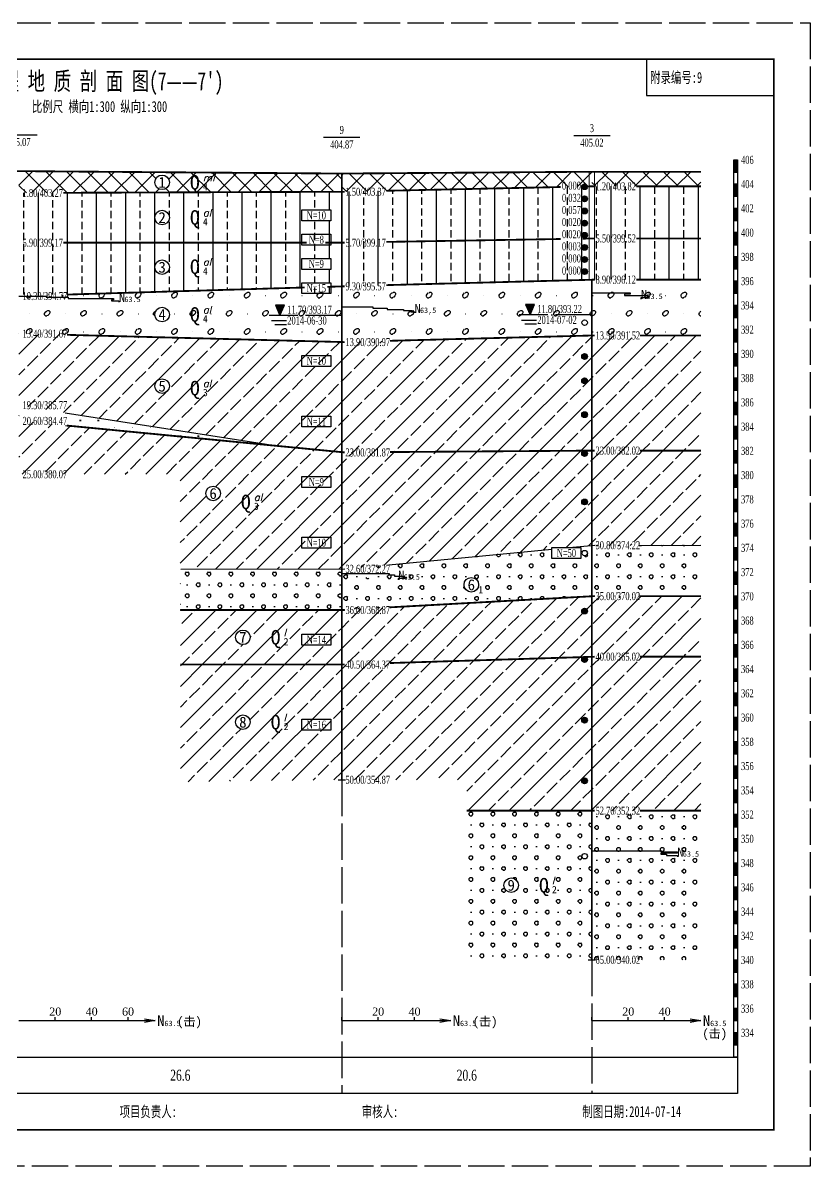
# Model space of a CAD drawing. Header units: millimetres. Extents: x -30 to 2967, y -786 to 1322.
# Drawn here: x 1927.7 to 2144.2, y -785.6 to -471.3 of the extents above; entities that cross this region are included whole.
import ezdxf
from ezdxf.enums import TextEntityAlignment as Align

# ---------------------------------------------------------------- set-up
doc = ezdxf.new("R2010")
doc.units = ezdxf.units.MM
doc.linetypes.add('SWX', pattern=[12, 10, -1, 0, -1])
doc.linetypes.add('XX', pattern=[12, 10, -2])
doc.layers.add('DXSW', color=7, linetype='Continuous')
doc.layers.add('MASKTEXT', color=7, linetype='Continuous')
doc.styles.add('Dzcd', font='TIMES.TTF')
doc.styles.add('DzSl', font='italic__.ttf')
doc.styles.get("Standard").update_dxf_attribs({"font": 'SimSun.ttf'})
pattern_1 = [(0, (1813.7345, -1862.2752), (3, 3), [0.4142, -5.5858]), (0, (1813.7345, -1861.2752), (3, 3), [0.4142, -5.5858]), (90, (1813.4416, -1861.9823), (-3, 3), [0.4142, -5.5858]), (90, (1814.4416, -1861.9823), (-3, 3), [0.4142, -5.5858]), (45, (1814.1487, -1862.275), (-3.000042, 3.000042), [0.4142, -3.8285]), (45, (1813.4416, -1861.568), (-3.000042, 3.000042), [0.4142, -3.8285]), (135, (1813.7345, -1862.275), (-3.000042, -3.000042), [0.4142, -3.8285]), (135, (1814.4416, -1861.568), (-3.000042, -3.000042), [0.4142, -3.8285]), (0, (1816.9416, -1861.775), (0, 6), [0, -6])]
pattern_2 = [(0, (0.293, 0), (3, 3), [0.4142, -5.5858]), (0, (0.293, 1), (3, 3), [0.4142, -5.5858]), (90, (0, 0.293), (-3, 3), [0.4142, -5.5858]), (90, (1, 0.293), (-3, 3), [0.4142, -5.5858]), (45, (0.707, 0), (-3.000042, 3.000042), [0.4142, -3.8285]), (45, (0, 0.707), (-3.000042, 3.000042), [0.4142, -3.8285]), (135, (0.293, 0), (-3.000042, -3.000042), [0.4142, -3.8285]), (135, (1, 0.707), (-3.000042, -3.000042), [0.4142, -3.8285]), (0, (3.5, 0.5), (0, 6), [0, -6])]
pattern_3 = [(45, (1813.4416, -1862.275), (-2.828427, 2.828427), []), (315, (1813.4416, -1862.275), (2.828427, 2.828427), [])]
pattern_4 = [(90, (0, 0), (-8, 5e-16), [2, -1]), (90, (4, 0), (-8, 5e-16), [])]
pattern_5 = [(0, (1813.9553, -1861.8363), (5, 5), [0.3756, -9.6244]), (0, (1814.512, -1860.3574), (5, 5), [0.3798, -9.6202]), (135, (1813.955, -1861.836), (-5.000023, -5.000023), [0.3906, -6.6804]), (315, (1814.892, -1860.3574), (5.000023, 5.000023), [0.3828, -6.6883]), (90, (1813.679, -1861.56), (-5, 5), [0.377, -9.623]), (270, (1815.1626, -1860.628), (5, -5), [0.3751, -9.6249]), (45, (1813.836, -1860.869), (-5.000023, 5.000023), [0.492, -6.5791]), (225, (1814.989, -1861.35), (5.000023, -5.000023), [0.4449, -6.6262]), (63.4348, (1813.679, -1861.183), (-10.000075, -6e-05), [0.3513, -22.0094]), (243.4348, (1815.163, -1861.002), (10.000075, 6e-05), [0.3886, -21.9721]), (63.4348, (1818.679, -1856.183), (-10.000075, -6e-05), [0.3513, -22.0094]), (243.4348, (1820.163, -1856.002), (10.000075, 6e-05), [0.3886, -21.9721]), (63.4348, (1823.679, -1851.183), (-10.000075, -6e-05), [0.3513, -22.0094]), (243.4348, (1825.163, -1851.002), (10.000075, 6e-05), [0.3886, -21.9721]), (63.4348, (1828.679, -1846.183), (-10.000075, -6e-05), [0.3513, -22.0094]), (243.4348, (1830.163, -1846.002), (10.000075, 6e-05), [0.3886, -21.9721]), (26.5659, (1814.184, -1860.521), (-9.998806, 0.000297), [0.3657, -21.9937]), (206.5659, (1814.6742, -1861.6646), (9.999964, 0.000282), [0.3838, -21.9769]), (26.5659, (1819.184, -1855.521), (-9.998806, 0.000297), [0.3657, -21.9937]), (206.5659, (1819.6742, -1856.6646), (9.999964, 0.000282), [0.3838, -21.9769]), (0, (1819.436, -1861.262), (0, 10), [0.05, -9.95]), (0, (1824.436, -1856.262), (0, 10), [0.05, -9.95])]
pattern_6 = [(45, (0, 0), (-5.656854, 5.656854), []), (45, (5.657, 0), (-2.828427, 8.48528), [4, -1])]
pattern_7 = [(90, (1813.442, -1862.275), (-8, 5e-16), [2, -1]), (90, (1817.442, -1862.275), (-8, 5e-16), [])]

# ---------------------------------------------------------------- blocks, each defined once
blk = doc.blocks.new('TL_YZY')
h = blk.add_hatch(color=256)
edge = h.paths.add_edge_path()
edge.add_arc((0, -0.79), 0.8, 0, 360)
blk.add_circle((0, -0.79), 0.8)
blk = doc.blocks.new('TL_BGN')
blk.add_lwpolyline([(-8, 0), (0, 0), (0, -3), (-8, -3)], close=True)
blk = doc.blocks.new('TL_RDY')
blk.add_circle((0, -1.51), 0.75)
blk = doc.blocks.new('tl_shw')
blk.add_hatch(color=256).paths.add_polyline_path([(1.21, 2.81), (-1.21, 2.81), (0, -0.04)])
for p, q in [((-2.35, -1.44), (1.77, -1.44)), ((1.77, -2.55), (-1.39, -2.55))]:
    blk.add_line(p, q)
at = {"flags": 128}
blk.add_lwpolyline([(1.21, 2.81), (-1.21, 2.81), (0, -0.04)], close=True, dxfattribs=at)

msp = doc.modelspace()

# ---------------------------------------------------------------- hatches: boundary and pattern name
for points in [[(2123.17, -512.28), (2123.17, -508.94), (2124.17, -508.94), (2124.17, -512.28)], [(2123.17, -518.94), (2123.17, -515.61), (2124.17, -515.61), (2124.17, -518.94)], [(2123.17, -525.61), (2123.17, -522.28), (2124.17, -522.28), (2124.17, -525.61)], [(2123.17, -532.28), (2123.17, -528.94), (2124.17, -528.94), (2124.17, -532.28)], [(2123.17, -538.94), (2123.17, -535.61), (2124.17, -535.61), (2124.17, -538.94)], [(2123.17, -545.61), (2123.17, -542.28), (2124.17, -542.28), (2124.17, -545.61)], [(2123.17, -552.28), (2123.17, -548.94), (2124.17, -548.94), (2124.17, -552.28)], [(2123.17, -558.94), (2123.17, -555.61), (2124.17, -555.61), (2124.17, -558.94)], [(2123.17, -565.61), (2123.17, -562.28), (2124.17, -562.28), (2124.17, -565.61)], [(2123.17, -572.28), (2123.17, -568.94), (2124.17, -568.94), (2124.17, -572.28)], [(2123.17, -578.94), (2123.17, -575.61), (2124.17, -575.61), (2124.17, -578.94)], [(2123.17, -585.61), (2123.17, -582.28), (2124.17, -582.28), (2124.17, -585.61)], [(2123.17, -592.28), (2123.17, -588.94), (2124.17, -588.94), (2124.17, -592.28)], [(2123.17, -598.94), (2123.17, -595.61), (2124.17, -595.61), (2124.17, -598.94)], [(2123.17, -605.61), (2123.17, -602.28), (2124.17, -602.28), (2124.17, -605.61)], [(2123.17, -612.28), (2123.17, -608.94), (2124.17, -608.94), (2124.17, -612.28)], [(2123.17, -618.94), (2123.17, -615.61), (2124.17, -615.61), (2124.17, -618.94)], [(2123.17, -625.61), (2123.17, -622.28), (2124.17, -622.28), (2124.17, -625.61)], [(2123.17, -632.28), (2123.17, -628.94), (2124.17, -628.94), (2124.17, -632.28)], [(2123.17, -638.94), (2123.17, -635.61), (2124.17, -635.61), (2124.17, -638.94)], [(2123.17, -645.61), (2123.17, -642.28), (2124.17, -642.28), (2124.17, -645.61)], [(2123.17, -652.28), (2123.17, -648.94), (2124.17, -648.94), (2124.17, -652.28)], [(2123.17, -658.94), (2123.17, -655.61), (2124.17, -655.61), (2124.17, -658.94)], [(2123.17, -665.61), (2123.17, -662.28), (2124.17, -662.28), (2124.17, -665.61)], [(2123.17, -672.28), (2123.17, -668.94), (2124.17, -668.94), (2124.17, -672.28)], [(2123.17, -678.94), (2123.17, -675.61), (2124.17, -675.61), (2124.17, -678.94)], [(2123.17, -685.61), (2123.17, -682.28), (2124.17, -682.28), (2124.17, -685.61)], [(2123.17, -692.28), (2123.17, -688.94), (2124.17, -688.94), (2124.17, -692.28)], [(2123.17, -698.94), (2123.17, -695.61), (2124.17, -695.61), (2124.17, -698.94)], [(2123.17, -705.61), (2123.17, -702.28), (2124.17, -702.28), (2124.17, -705.61)], [(2123.17, -712.28), (2123.17, -708.94), (2124.17, -708.94), (2124.17, -712.28)], [(2123.17, -718.94), (2123.17, -715.61), (2124.17, -715.61), (2124.17, -718.94)], [(2123.17, -725.61), (2123.17, -722.28), (2124.17, -722.28), (2124.17, -725.61)], [(2123.17, -732.28), (2123.17, -728.94), (2124.17, -728.94), (2124.17, -732.28)], [(2123.17, -738.94), (2123.17, -735.61), (2124.17, -735.61), (2124.17, -738.94)], [(2123.17, -745.61), (2123.17, -742.28), (2124.17, -742.28), (2124.17, -745.61)], [(2123.17, -752.28), (2123.17, -748.94), (2124.17, -748.94), (2124.17, -752.28)]]:
    msp.add_hatch(color=256).paths.add_polyline_path(points)
h = msp.add_hatch()
h.set_pattern_fill('素填土', color=256, style=0)
h.set_pattern_definition(pattern_3)
h.paths.add_polyline_path([(1926.64, -512.04), (2015.41, -512.71), (2015.41, -517.71), (1926.64, -518.05)])
edge = h.paths.add_edge_path(flags=16)
edge.add_arc((1966.02, -515.12), 2, 0, 360)
h.paths.add_polyline_path([(1972.51, -518.67), (1977.54, -518.67), (1977.54, -512.1), (1972.51, -512.1)], flags=9)
h.paths.add_polyline_path([(1976.74, -517.81), (1979.13, -517.81), (1979.13, -514.93), (1976.74, -514.93)], flags=24)
h.paths.add_polyline_path([(1976.72, -515.33), (1982.05, -515.33), (1982.05, -512.33), (1976.72, -512.33)], flags=24)
h.paths.add_polyline_path([(1927.07, -519.76), (1939.08, -519.76), (1939.08, -516.31), (1927.07, -516.31)], flags=9)
h = msp.add_hatch()
h.set_pattern_fill('素填土', color=256, style=0)
h.set_pattern_definition([(45, (0, 0), (-2.828427, 2.828427), []), (315, (0, 0), (2.828427, 2.828427), [])])
h.paths.add_polyline_path([(2015.41, -512.71), (2084.17, -512.21), (2084.17, -516.21), (2015.41, -517.71)])
h.paths.add_polyline_path([(2015.83, -519.43), (2027.85, -519.43), (2027.85, -515.98), (2015.83, -515.98)], flags=9)
h.paths.add_polyline_path([(2075.5, -517.75), (2081.73, -517.75), (2081.73, -514.39), (2075.5, -514.39)], flags=9)
h = msp.add_hatch()
h.set_pattern_fill('素填土', color=256, style=0)
h.set_pattern_definition(pattern_3)
h.paths.add_polyline_path([(2084.17, -512.21), (2114.17, -512.21), (2114.17, -516.21), (2084.17, -516.21)])
h.paths.add_polyline_path([(2084.6, -517.93), (2096.61, -517.93), (2096.61, -514.48), (2084.6, -514.48)], flags=8)
h = msp.add_hatch()
h.set_pattern_fill('黄土状粉质粘土', color=256, style=0)
h.set_pattern_definition(pattern_7)
h.paths.add_polyline_path([(2015.41, -517.71), (2084.17, -516.21), (2084.17, -530.55), (2015.41, -531.71)])
h.paths.add_polyline_path([(2075.5, -517.75), (2081.73, -517.75), (2081.73, -514.39), (2075.5, -514.39)], flags=8)
h.paths.add_polyline_path([(2075.5, -521.08), (2081.73, -521.08), (2081.73, -517.72), (2075.5, -517.72)], flags=8)
h.paths.add_polyline_path([(2075.5, -524.41), (2081.73, -524.41), (2081.73, -521.05), (2075.5, -521.05)], flags=8)
h.paths.add_polyline_path([(2075.5, -527.75), (2081.73, -527.75), (2081.73, -524.39), (2075.5, -524.39)], flags=8)
h.paths.add_polyline_path([(2075.5, -531.08), (2081.73, -531.08), (2081.73, -527.72), (2075.5, -527.72)], flags=8)
h.paths.add_polyline_path([(2015.83, -519.43), (2027.85, -519.43), (2027.85, -515.98), (2015.83, -515.98)], flags=8)
h.paths.add_polyline_path([(2015.83, -533.43), (2027.85, -533.43), (2027.85, -529.98), (2015.83, -529.98)], flags=8)
h = msp.add_hatch()
h.set_pattern_fill('黄土状粉质粘土', color=256, style=0)
h.set_pattern_definition(pattern_7)
h.paths.add_polyline_path([(2084.17, -516.21), (2114.17, -516.21), (2114.17, -530.55), (2084.17, -530.55)])
h.paths.add_polyline_path([(2084.6, -517.93), (2096.61, -517.93), (2096.61, -514.48), (2084.6, -514.48)], flags=8)
h.paths.add_polyline_path([(2084.6, -532.26), (2096.61, -532.26), (2096.61, -528.81), (2084.6, -528.81)], flags=8)
h = msp.add_hatch()
h.set_pattern_fill('黄土状粉质粘土', color=256, style=0)
h.set_pattern_definition(pattern_4)
h.paths.add_polyline_path([(1926.64, -518.05), (2015.41, -517.71), (2015.41, -531.71), (1926.64, -531.71)])
edge = h.paths.add_edge_path(flags=16)
edge.add_arc((1966.02, -524.8), 2, 0, 360)
h.paths.add_polyline_path([(2005.8, -532.57), (2011.01, -532.57), (2011.01, -529.22), (2005.8, -529.22)], flags=25)
h.paths.add_polyline_path([(2005.24, -525.9), (2011.58, -525.9), (2011.58, -522.55), (2005.24, -522.55)], flags=8)
h.paths.add_polyline_path([(1972.51, -528.32), (1977.54, -528.32), (1977.54, -521.75), (1972.51, -521.75)], flags=24)
h.paths.add_polyline_path([(1976.74, -527.46), (1979.13, -527.46), (1979.13, -524.58), (1976.74, -524.58)], flags=24)
h.paths.add_polyline_path([(1976.72, -524.98), (1980.84, -524.98), (1980.84, -521.98), (1976.72, -521.98)], flags=24)
h.paths.add_polyline_path([(1927.07, -519.76), (1939.08, -519.76), (1939.08, -516.31), (1927.07, -516.31)], flags=9)
h.paths.add_polyline_path([(1927.07, -533.43), (1939.08, -533.43), (1939.08, -529.98), (1927.07, -529.98)], flags=9)
h.paths.add_polyline_path([(2004.41, -522.71), (2012.41, -522.71), (2012.41, -525.71), (2004.41, -525.71)], flags=16)
h.paths.add_polyline_path([(2004.41, -529.38), (2012.41, -529.38), (2012.41, -532.38), (2004.41, -532.38)])
h.paths.add_polyline_path([(2005.24, -525.9), (2011.58, -525.9), (2011.58, -522.55), (2005.24, -522.55)], flags=24)
h.paths.add_polyline_path([(2005.8, -532.57), (2011.01, -532.57), (2011.01, -529.22), (2005.8, -529.22)], flags=25)
h = msp.add_hatch()
h.set_pattern_fill('黄土状粉质粘土', color=256, style=0)
h.set_pattern_definition(pattern_4)
h.paths.add_polyline_path([(1926.64, -531.71), (2015.41, -531.71), (2015.41, -543.71), (1926.64, -546.38)])
edge = h.paths.add_edge_path(flags=16)
edge.add_arc((1966.02, -538.45), 2, 0, 360)
h.paths.add_polyline_path([(2005.8, -539.25), (2011.01, -539.25), (2011.01, -535.89), (2005.8, -535.89)], flags=24)
h.paths.add_polyline_path([(1972.51, -541.85), (1977.54, -541.85), (1977.54, -535.28), (1972.51, -535.28)], flags=24)
h.paths.add_polyline_path([(1976.74, -540.99), (1979.13, -540.99), (1979.13, -538.11), (1976.74, -538.11)], flags=24)
h.paths.add_polyline_path([(1976.72, -538.51), (1980.84, -538.51), (1980.84, -535.51), (1976.72, -535.51)], flags=24)
h.paths.add_polyline_path([(1927.07, -533.43), (1939.08, -533.43), (1939.08, -529.98), (1927.07, -529.98)], flags=9)
h.paths.add_polyline_path([(1927.07, -548.09), (1940.22, -548.09), (1940.22, -544.64), (1927.07, -544.64)], flags=9)
h.paths.add_polyline_path([(2004.41, -542.71), (2012.41, -542.71), (2012.41, -545.71), (2004.41, -545.71)], flags=16)
h.paths.add_polyline_path([(2005.24, -545.9), (2011.58, -545.9), (2011.58, -542.55), (2005.24, -542.55)], flags=25)
h.paths.add_polyline_path([(2004.41, -536.04), (2012.41, -536.04), (2012.41, -539.04), (2004.41, -539.04)], flags=16)
h.paths.add_polyline_path([(2004.41, -529.38), (2012.41, -529.38), (2012.41, -532.38), (2004.41, -532.38)])
h.paths.add_polyline_path([(2005.8, -539.25), (2011.01, -539.25), (2011.01, -535.89), (2005.8, -535.89)], flags=8)
h.paths.add_polyline_path([(2005.8, -532.57), (2011.01, -532.57), (2011.01, -529.22), (2005.8, -529.22)], flags=9)
h = msp.add_hatch()
h.set_pattern_fill('黄土状粉质粘土', color=256, style=0)
h.set_pattern_definition(pattern_7)
h.paths.add_polyline_path([(2015.41, -531.71), (2084.17, -530.55), (2084.17, -541.88), (2015.41, -543.71)])
h.paths.add_polyline_path([(2075.5, -534.41), (2081.73, -534.41), (2081.73, -531.05), (2075.5, -531.05)], flags=8)
h.paths.add_polyline_path([(2075.5, -537.75), (2081.73, -537.75), (2081.73, -534.39), (2075.5, -534.39)], flags=8)
h.paths.add_polyline_path([(2075.5, -541.08), (2081.73, -541.08), (2081.73, -537.72), (2075.5, -537.72)], flags=8)
h.paths.add_polyline_path([(2015.83, -533.43), (2027.85, -533.43), (2027.85, -529.98), (2015.83, -529.98)], flags=8)
h.paths.add_polyline_path([(2015.83, -545.43), (2027.85, -545.43), (2027.85, -541.98), (2015.83, -541.98)], flags=8)
h = msp.add_hatch()
h.set_pattern_fill('黄土状粉质粘土', color=256, style=0)
h.set_pattern_definition(pattern_7)
h.paths.add_polyline_path([(2084.17, -530.55), (2114.17, -530.55), (2114.17, -541.88), (2084.17, -541.88)])
h.paths.add_polyline_path([(2084.6, -532.26), (2096.61, -532.26), (2096.61, -528.81), (2084.6, -528.81)], flags=8)
h.paths.add_polyline_path([(2084.6, -543.59), (2096.61, -543.59), (2096.61, -540.14), (2084.6, -540.14)], flags=8)
h = msp.add_hatch()
h.set_pattern_fill('卵石', color=256, style=0)
h.set_pattern_definition(pattern_5)
h.paths.add_polyline_path([(2084.17, -541.88), (2114.17, -541.88), (2114.17, -557.21), (2084.17, -557.21)])
h.paths.add_polyline_path([(2084.6, -543.59), (2096.61, -543.59), (2096.61, -540.14), (2084.6, -540.14)], flags=8)
h.paths.add_polyline_path([(2084.6, -558.93), (2097.75, -558.93), (2097.75, -555.48), (2084.6, -555.48)], flags=8)
h = msp.add_hatch()
h.set_pattern_fill('卵石', color=256, style=0)
h.set_pattern_definition(pattern_5)
h.paths.add_polyline_path([(1926.64, -546.38), (2015.41, -543.71), (2015.41, -559.05), (1926.64, -556.71)])
edge = h.paths.add_edge_path(flags=16)
edge.add_arc((1966.02, -551.47), 2, 0, 360)
h.paths.add_polyline_path([(2005.24, -545.9), (2011.58, -545.9), (2011.58, -542.55), (2005.24, -542.55)], flags=9)
h.paths.add_polyline_path([(1999.83, -551.83), (2012.98, -551.83), (2012.98, -548.38), (1999.83, -548.38)], flags=24)
h.paths.add_polyline_path([(1999.85, -554.8), (2011.58, -554.8), (2011.58, -551.45), (1999.85, -551.45)], flags=24)
h.paths.add_polyline_path([(1972.51, -554.99), (1977.54, -554.99), (1977.54, -548.42), (1972.51, -548.42)], flags=24)
h.paths.add_polyline_path([(1976.74, -554.13), (1979.13, -554.13), (1979.13, -551.25), (1976.74, -551.25)], flags=24)
h.paths.add_polyline_path([(1976.72, -551.65), (1980.84, -551.65), (1980.84, -548.65), (1976.72, -548.65)], flags=24)
h.paths.add_polyline_path([(1927.07, -548.09), (1940.22, -548.09), (1940.22, -544.64), (1927.07, -544.64)], flags=24)
h.paths.add_polyline_path([(1927.07, -558.43), (1940.22, -558.43), (1940.22, -554.98), (1927.07, -554.98)], flags=25)
h = msp.add_hatch()
h.set_pattern_fill('卵石', color=256, style=0)
h.set_pattern_definition(pattern_5)
h.paths.add_polyline_path([(2015.41, -543.71), (2084.17, -541.88), (2084.17, -557.21), (2015.41, -559.05)])
h.paths.add_polyline_path([(2068.6, -551.66), (2081.75, -551.66), (2081.75, -548.21), (2068.6, -548.21)], flags=8)
h.paths.add_polyline_path([(2068.62, -554.65), (2080.35, -554.65), (2080.35, -551.29), (2068.62, -551.29)], flags=8)
h.paths.add_polyline_path([(2015.83, -545.43), (2027.85, -545.43), (2027.85, -541.98), (2015.83, -541.98)], flags=8)
h.paths.add_polyline_path([(2015.83, -560.76), (2028.98, -560.76), (2028.98, -557.31), (2015.83, -557.31)], flags=8)
h = msp.add_hatch()
h.set_pattern_fill('粉质粘土', color=256, style=0)
h.set_pattern_definition(pattern_6)
h.paths.add_polyline_path([(1926.64, -556.71), (2015.41, -559.05), (2015.41, -589.38), (1926.64, -580.71)])
edge = h.paths.add_edge_path(flags=16)
edge.add_arc((1966.02, -571.15), 2, 0, 360)
h.paths.add_polyline_path([(1926.74, -576.48), (1994.74, -587.12), (1926.74, -580.71)], flags=16)
h.paths.add_polyline_path([(2005.24, -582.57), (2011.58, -582.57), (2011.58, -579.22), (2005.24, -579.22)], flags=24)
h.paths.add_polyline_path([(2005.24, -565.9), (2011.58, -565.9), (2011.58, -562.55), (2005.24, -562.55)], flags=24)
h.paths.add_polyline_path([(1972.51, -575.24), (1977.54, -575.24), (1977.54, -568.68), (1972.51, -568.68)], flags=24)
h.paths.add_polyline_path([(1976.74, -574.39), (1979.13, -574.39), (1979.13, -571.48), (1976.74, -571.48)], flags=24)
h.paths.add_polyline_path([(1976.72, -571.91), (1980.84, -571.91), (1980.84, -568.91), (1976.72, -568.91)], flags=24)
h.paths.add_polyline_path([(1927.07, -558.43), (1940.22, -558.43), (1940.22, -554.98), (1927.07, -554.98)], flags=9)
h.paths.add_polyline_path([(1927.07, -578.09), (1940.22, -578.09), (1940.22, -574.64), (1927.07, -574.64)], flags=24)
h.paths.add_polyline_path([(1927.07, -582.43), (1940.22, -582.43), (1940.22, -578.98), (1927.07, -578.98)], flags=24)
h = msp.add_hatch()
h.set_pattern_fill('粉质粘土', color=256, style=0)
h.set_pattern_definition(pattern_6)
h.paths.add_polyline_path([(2084.17, -557.21), (2114.17, -557.21), (2114.17, -588.88), (2084.17, -588.88)])
h.paths.add_polyline_path([(2084.6, -558.93), (2097.75, -558.93), (2097.75, -555.48), (2084.6, -555.48)], flags=8)
h.paths.add_polyline_path([(2084.6, -590.59), (2097.75, -590.59), (2097.75, -587.14), (2084.6, -587.14)], flags=8)
h = msp.add_hatch()
h.set_pattern_fill('粉质粘土', color=256, style=0)
h.set_pattern_definition(pattern_6)
h.paths.add_polyline_path([(2015.41, -559.05), (2084.17, -557.21), (2084.17, -588.88), (2015.41, -589.38)])
h.paths.add_polyline_path([(2015.83, -560.76), (2028.98, -560.76), (2028.98, -557.31), (2015.83, -557.31)], flags=8)
h.paths.add_polyline_path([(2015.83, -591.09), (2028.98, -591.09), (2028.98, -587.64), (2015.83, -587.64)], flags=8)
h = msp.add_hatch()
h.set_pattern_fill('中砂', color=256, style=0)
h.set_pattern_definition([(0, (1813.4416, -1862.275), (2.5, 4.33), [0, -5]), (0, (1813.5416, -1862.275), (2.5, 4.33), [0, -5]), (0, (1813.4416, -1862.175), (2.5, 4.33), [0, -5]), (0, (1813.5416, -1862.175), (2.5, 4.33), [0, -5])])
h.paths.add_polyline_path([(1926.74, -576.48), (1994.74, -587.12), (1926.74, -580.71)])
h = msp.add_hatch()
h.set_pattern_fill('粉质粘土', color=256, style=0)
h.set_pattern_definition(pattern_6)
h.paths.add_polyline_path([(1926.64, -580.71), (2015.41, -589.38), (2015.41, -632.71), (1971.02, -632.71), (1971.02, -595.38), (1926.64, -595.38)])
edge = h.paths.add_edge_path(flags=16)
edge.add_arc((1980.03, -600.66), 2, 0, 360)
h.paths.add_polyline_path([(1971.12, -621.48), (2015.41, -621.38), (2015.41, -632.71), (1971.02, -632.71)], flags=16)
h.paths.add_polyline_path([(2005.24, -615.9), (2011.58, -615.9), (2011.58, -612.55), (2005.24, -612.55)], flags=24)
h.paths.add_polyline_path([(2005.8, -599.25), (2011.01, -599.25), (2011.01, -595.89), (2005.8, -595.89)], flags=24)
h.paths.add_polyline_path([(1986.51, -606.53), (1991.55, -606.53), (1991.55, -599.97), (1986.51, -599.97)], flags=24)
h.paths.add_polyline_path([(1990.75, -605.68), (1993.14, -605.68), (1993.14, -602.76), (1990.75, -602.76)], flags=24)
h.paths.add_polyline_path([(1990.73, -603.19), (1994.85, -603.19), (1994.85, -600.19), (1990.73, -600.19)], flags=24)
h.paths.add_polyline_path([(1927.07, -582.43), (1940.22, -582.43), (1940.22, -578.98), (1927.07, -578.98)], flags=9)
h.paths.add_polyline_path([(1927.07, -597.09), (1940.22, -597.09), (1940.22, -593.64), (1927.07, -593.64)], flags=25)
h = msp.add_hatch()
h.set_pattern_fill('粉质粘土', color=256, style=0)
h.set_pattern_definition(pattern_6)
h.paths.add_polyline_path([(2015.41, -589.38), (2084.17, -588.88), (2084.17, -628.88), (2015.41, -632.71)])
h.paths.add_polyline_path([(2015.51, -621.48), (2084.17, -614.88), (2084.17, -628.88), (2015.51, -632.71)], flags=0)
h.paths.add_polyline_path([(2074, -618.74), (2080.35, -618.74), (2080.35, -615.39), (2074, -615.39)], flags=8)
h.paths.add_polyline_path([(2015.83, -591.09), (2028.98, -591.09), (2028.98, -587.64), (2015.83, -587.64)], flags=8)
h.paths.add_polyline_path([(2015.83, -623.09), (2028.98, -623.09), (2028.98, -619.64), (2015.83, -619.64)], flags=8)
h.paths.add_polyline_path([(2015.83, -623.09), (2028.98, -623.09), (2028.98, -619.64), (2015.83, -619.64)], flags=8)
h.paths.add_polyline_path([(2015.83, -634.43), (2028.98, -634.43), (2028.98, -630.98), (2015.83, -630.98)], flags=8)
h = msp.add_hatch()
h.set_pattern_fill('粉质粘土', color=256, style=0)
h.set_pattern_definition(pattern_6)
h.paths.add_polyline_path([(2084.17, -588.88), (2114.17, -588.88), (2114.17, -628.88), (2084.17, -628.88)])
h.paths.add_polyline_path([(2084.27, -614.98), (2114.17, -614.88), (2114.17, -628.88), (2084.27, -628.88)], flags=0)
h.paths.add_polyline_path([(2084.6, -590.59), (2097.75, -590.59), (2097.75, -587.14), (2084.6, -587.14)], flags=8)
h.paths.add_polyline_path([(2084.6, -616.59), (2097.75, -616.59), (2097.75, -613.14), (2084.6, -613.14)], flags=8)
h.paths.add_polyline_path([(2084.6, -616.59), (2097.75, -616.59), (2097.75, -613.14), (2084.6, -613.14)], flags=8)
h.paths.add_polyline_path([(2084.6, -630.59), (2097.75, -630.59), (2097.75, -627.14), (2084.6, -627.14)], flags=8)
h = msp.add_hatch()
h.set_pattern_fill('圆砾', color=256, style=0)
h.set_pattern_definition(pattern_2)
h.paths.add_polyline_path([(2015.51, -621.48), (2084.17, -614.88), (2084.17, -628.88), (2015.51, -632.71)])
edge = h.paths.add_edge_path(flags=16)
edge.add_arc((2051.02, -625.77), 2, 0, 360)
edge = h.paths.add_edge_path(flags=16)
edge.add_arc((2082.17, -617.05), 0.75, 0, 360)
h.paths.add_polyline_path([(2073.17, -615.54), (2081.17, -615.54), (2081.17, -618.54), (2073.17, -618.54)], flags=17)
edge = h.paths.add_edge_path()
edge.add_line((2015.41, -622.71), (2023.41, -622.71))
edge.add_line((2023.41, -622.71), (2023.41, -623.04))
edge.add_line((2023.41, -623.04), (2024.91, -623.04))
edge.add_line((2024.91, -623.04), (2024.91, -623.38))
edge.add_line((2024.91, -623.38), (2025.41, -623.38))
edge.add_line((2025.41, -623.38), (2025.41, -623.71))
edge.add_line((2025.41, -623.71), (2027.91, -623.71))
edge.add_line((2027.91, -623.71), (2027.91, -624.04))
edge.add_line((2027.91, -624.04), (2025.91, -624.04))
edge.add_line((2025.91, -624.04), (2025.91, -624.38))
h.paths.add_polyline_path([(2015.83, -634.43), (2028.98, -634.43), (2028.98, -630.98), (2015.83, -630.98)], flags=9)
h.paths.add_polyline_path([(2015.83, -623.09), (2028.98, -623.09), (2028.98, -619.64), (2015.83, -619.64)], flags=24)
h.paths.add_polyline_path([(2027.04, -624.74), (2032.04, -624.74), (2032.04, -622.55), (2027.04, -622.55)], flags=24)
h.paths.add_polyline_path([(2025.31, -624.97), (2028.28, -624.97), (2028.28, -621.41), (2025.31, -621.41)], flags=24)
h.paths.add_polyline_path([(2052.44, -628.58), (2054.83, -628.58), (2054.83, -625.69), (2052.44, -625.69)], flags=24)
h.paths.add_polyline_path([(2049.22, -628), (2052.81, -628), (2052.81, -623.62), (2049.22, -623.62)], flags=24)
h.paths.add_polyline_path([(2074, -618.74), (2080.35, -618.74), (2080.35, -615.39), (2074, -615.39)], flags=24)
h = msp.add_hatch()
h.set_pattern_fill('圆砾', color=256, style=0)
h.set_pattern_definition(pattern_2)
h.paths.add_polyline_path([(2084.27, -614.98), (2114.17, -614.88), (2114.17, -628.88), (2084.27, -628.88)])
h.paths.add_polyline_path([(2084.6, -630.59), (2097.75, -630.59), (2097.75, -627.14), (2084.6, -627.14)], flags=9)
h = msp.add_hatch()
h.set_pattern_fill('圆砾', color=256, style=0)
h.set_pattern_definition(pattern_1)
h.paths.add_polyline_path([(1971.12, -621.48), (2015.41, -621.38), (2015.41, -632.71), (1971.02, -632.71)])
h = msp.add_hatch()
h.set_pattern_fill('粉质粘土', color=256, style=0)
h.set_pattern_definition(pattern_6)
h.paths.add_polyline_path([(2084.17, -628.88), (2114.17, -628.88), (2114.17, -645.55), (2084.17, -645.55)])
h.paths.add_polyline_path([(2084.6, -630.59), (2097.75, -630.59), (2097.75, -627.14), (2084.6, -627.14)], flags=8)
h.paths.add_polyline_path([(2084.6, -647.26), (2097.75, -647.26), (2097.75, -643.81), (2084.6, -643.81)], flags=8)
h = msp.add_hatch()
h.set_pattern_fill('粉质粘土', color=256, style=0)
h.set_pattern_definition(pattern_6)
h.paths.add_polyline_path([(2015.41, -632.71), (2084.17, -628.88), (2084.17, -645.55), (2015.41, -647.71)])
h.paths.add_polyline_path([(2015.83, -634.43), (2028.98, -634.43), (2028.98, -630.98), (2015.83, -630.98)], flags=8)
h.paths.add_polyline_path([(2015.83, -649.43), (2028.98, -649.43), (2028.98, -645.98), (2015.83, -645.98)], flags=8)
h = msp.add_hatch()
h.set_pattern_fill('粉质粘土', color=256, style=0)
h.set_pattern_definition(pattern_6)
h.paths.add_polyline_path([(1971.03, -632.71), (2015.41, -632.71), (2015.41, -647.71), (1971.03, -647.71)])
edge = h.paths.add_edge_path(flags=16)
edge.add_arc((1988.22, -640.21), 2, 0, 360)
h.paths.add_polyline_path([(2005.24, -642.57), (2011.58, -642.57), (2011.58, -639.22), (2005.24, -639.22)], flags=24)
h.paths.add_polyline_path([(1994.7, -643.74), (1999.73, -643.74), (1999.73, -637.18), (1994.7, -637.18)], flags=24)
h.paths.add_polyline_path([(1998.94, -642.89), (2001.32, -642.89), (2001.32, -640), (1998.94, -640)], flags=24)
h.paths.add_polyline_path([(1998.92, -640.4), (2001.34, -640.4), (2001.34, -637.42), (1998.92, -637.42)], flags=24)
h = msp.add_hatch()
h.set_pattern_fill('粉质粘土', color=256, style=0)
h.set_pattern_definition(pattern_6)
h.paths.add_polyline_path([(2084.17, -645.55), (2114.17, -645.55), (2114.17, -687.88), (2084.17, -687.88)])
h.paths.add_polyline_path([(2084.6, -647.26), (2097.75, -647.26), (2097.75, -643.81), (2084.6, -643.81)], flags=8)
h.paths.add_polyline_path([(2084.6, -689.59), (2097.75, -689.59), (2097.75, -686.14), (2084.6, -686.14)], flags=8)
h = msp.add_hatch()
h.set_pattern_fill('粉质粘土', color=256, style=0)
h.set_pattern_definition(pattern_6)
h.paths.add_polyline_path([(2015.41, -647.71), (2084.17, -645.55), (2084.17, -687.88), (2049.79, -687.88), (2049.79, -679.38), (2015.41, -679.38)])
h.paths.add_polyline_path([(2015.83, -649.43), (2028.98, -649.43), (2028.98, -645.98), (2015.83, -645.98)], flags=24)
edge = h.paths.add_edge_path()
edge.add_line((2014.41, -679.38), (2016.41, -679.38))
h.paths.add_polyline_path([(2015.83, -681.09), (2028.98, -681.09), (2028.98, -677.64), (2015.83, -677.64)], flags=25)
h = msp.add_hatch()
h.set_pattern_fill('粉质粘土', color=256, style=0)
h.set_pattern_definition(pattern_6)
h.paths.add_polyline_path([(1971.03, -647.71), (2015.41, -647.71), (2015.41, -679.38), (1971.09, -679.93)])
edge = h.paths.add_edge_path(flags=16)
edge.add_arc((1988.22, -663.54), 2, 0, 360)
h.paths.add_polyline_path([(2005.24, -665.9), (2011.58, -665.9), (2011.58, -662.55), (2005.24, -662.55)], flags=24)
h.paths.add_polyline_path([(1994.7, -667.08), (1999.73, -667.08), (1999.73, -660.51), (1994.7, -660.51)], flags=24)
h.paths.add_polyline_path([(1998.94, -666.22), (2001.32, -666.22), (2001.32, -663.34), (1998.94, -663.34)], flags=24)
h.paths.add_polyline_path([(1998.92, -663.74), (2001.34, -663.74), (2001.34, -660.75), (1998.92, -660.75)], flags=24)
h = msp.add_hatch()
h.set_pattern_fill('圆砾', color=256, style=0)
h.set_pattern_definition(pattern_1)
h.paths.add_polyline_path([(2049.79, -687.88), (2084.17, -687.88), (2084.17, -728.88), (2049.76, -728.88)])
edge = h.paths.add_edge_path(flags=16)
edge.add_arc((2061.98, -708.38), 2, 0, 360)
h.paths.add_polyline_path([(2068.47, -711.91), (2073.5, -711.91), (2073.5, -705.35), (2068.47, -705.35)], flags=24)
h.paths.add_polyline_path([(2072.7, -711.06), (2075.09, -711.06), (2075.09, -708.17), (2072.7, -708.17)], flags=24)
h.paths.add_polyline_path([(2072.68, -708.58), (2074.82, -708.58), (2074.82, -705.58), (2072.68, -705.58)], flags=24)
h = msp.add_hatch()
h.set_pattern_fill('圆砾', color=256, style=0)
h.set_pattern_definition(pattern_2)
h.paths.add_polyline_path([(2084.17, -687.88), (2114.17, -687.88), (2114.17, -728.88), (2084.17, -728.88)])
h.paths.add_polyline_path([(2084.6, -689.59), (2097.75, -689.59), (2097.75, -686.14), (2084.6, -686.14)], flags=9)
h.paths.add_polyline_path([(2084.6, -730.59), (2097.75, -730.59), (2097.75, -727.14), (2084.6, -727.14)], flags=9)

# ---------------------------------------------------------------- linework, layer by layer
for p, q in [((1921.64, -502.04), (1931.64, -502.04)), ((2010.41, -502.71), (2020.41, -502.71)), ((2079.17, -502.21), (2089.17, -502.21)), ((1939.37, -578.45), (1994.74, -587.12)), ((1939.48, -581.94), (1971.03, -585.07)), ((1952.84, -582.55), (1952.84, -582.55)), ((1952.84, -582.65), (1952.84, -582.65)), ((1952.94, -582.55), (1952.94, -582.55)), ((1952.94, -582.65), (1952.94, -582.65)), ((1957.84, -582.55), (1957.84, -582.55)), ((1957.84, -582.65), (1957.84, -582.65)), ((1957.94, -582.55), (1957.94, -582.55)), ((1957.94, -582.65), (1957.94, -582.65)), ((1962.84, -582.55), (1962.84, -582.55)), ((1962.84, -582.65), (1962.84, -582.65)), ((1962.94, -582.55), (1962.94, -582.55)), ((1962.94, -582.65), (1962.94, -582.65)), ((2028.39, -620.24), (2073.17, -615.99)), ((2077.94, -615.54), (2084.97, -614.88)), ((2097.15, -614.93), (2114.17, -614.88)), ((1971.12, -621.48), (2016.21, -621.38)), ((2084.97, -628.88), (2028.39, -631.99)), ((2114.17, -628.88), (2097.15, -628.88)), ((2016.21, -632.71), (1971.02, -632.71)), ((2014.41, -679.38), (2016.41, -679.38)), ((2083.17, -728.88), (2085.17, -728.88)), ((1936.64, -745.61), (1936.64, -744.61)), ((1946.64, -745.61), (1946.64, -744.61)), ((1956.64, -745.61), (1956.64, -744.61)), ((2015.41, -745.61), (2015.41, -744.61)), ((2025.41, -745.61), (2025.41, -744.61)), ((2035.41, -745.61), (2035.41, -744.61)), ((2084.17, -745.61), (2084.17, -744.61)), ((2094.17, -745.61), (2094.17, -744.61)), ((2104.17, -745.61), (2104.17, -744.61)), ((1926.64, -745.61), (1964.14, -745.61)), ((2015.41, -745.61), (2045.41, -745.61)), ((2084.17, -745.61), (2114.17, -745.61))]:
    msp.add_line(p, q)
at = {"linetype": 'XX'}
for p, q in [((2015.41, -679.38), (2015.41, -765.61)), ((2084.17, -728.88), (2084.17, -765.61))]:
    msp.add_line(p, q, dxfattribs=at)
msp.add_lwpolyline([(1733.44, -785.61), (1733.44, -471.28), (2144.17, -471.28), (2144.17, -785.61)], close=True, dxfattribs=at)
at = {"const_width": 0.5}
msp.add_lwpolyline([(1763.44, -775.61), (1763.44, -481.28), (2134.17, -481.28), (2134.17, -775.61)], close=True, dxfattribs=at)
for points in [[(2099.17, -481.28), (2099.17, -491.28), (2134.17, -491.28)], [(1961.14, -745.11), (1964.14, -745.61), (1961.14, -746.11)], [(2042.41, -745.11), (2045.41, -745.61), (2042.41, -746.11)], [(2111.17, -745.11), (2114.17, -745.61), (2111.17, -746.11)]]:
    msp.add_lwpolyline(points)
for points in [[(2123.17, -512.28), (2123.17, -508.94), (2124.17, -508.94), (2124.17, -512.28)], [(2123.17, -515.61), (2123.17, -512.28), (2124.17, -512.28), (2124.17, -515.61)], [(2123.17, -518.94), (2123.17, -515.61), (2124.17, -515.61), (2124.17, -518.94)], [(2123.17, -522.28), (2123.17, -518.94), (2124.17, -518.94), (2124.17, -522.28)], [(2123.17, -525.61), (2123.17, -522.28), (2124.17, -522.28), (2124.17, -525.61)], [(2123.17, -528.94), (2123.17, -525.61), (2124.17, -525.61), (2124.17, -528.94)], [(2123.17, -532.28), (2123.17, -528.94), (2124.17, -528.94), (2124.17, -532.28)], [(2123.17, -535.61), (2123.17, -532.28), (2124.17, -532.28), (2124.17, -535.61)], [(2123.17, -538.94), (2123.17, -535.61), (2124.17, -535.61), (2124.17, -538.94)], [(2123.17, -542.28), (2123.17, -538.94), (2124.17, -538.94), (2124.17, -542.28)], [(2123.17, -545.61), (2123.17, -542.28), (2124.17, -542.28), (2124.17, -545.61)], [(2123.17, -548.94), (2123.17, -545.61), (2124.17, -545.61), (2124.17, -548.94)], [(2123.17, -552.28), (2123.17, -548.94), (2124.17, -548.94), (2124.17, -552.28)], [(2123.17, -555.61), (2123.17, -552.28), (2124.17, -552.28), (2124.17, -555.61)], [(2123.17, -558.94), (2123.17, -555.61), (2124.17, -555.61), (2124.17, -558.94)], [(2123.17, -562.28), (2123.17, -558.94), (2124.17, -558.94), (2124.17, -562.28)], [(2123.17, -565.61), (2123.17, -562.28), (2124.17, -562.28), (2124.17, -565.61)], [(2123.17, -568.94), (2123.17, -565.61), (2124.17, -565.61), (2124.17, -568.94)], [(2123.17, -572.28), (2123.17, -568.94), (2124.17, -568.94), (2124.17, -572.28)], [(2123.17, -575.61), (2123.17, -572.28), (2124.17, -572.28), (2124.17, -575.61)], [(2123.17, -578.94), (2123.17, -575.61), (2124.17, -575.61), (2124.17, -578.94)], [(2123.17, -582.28), (2123.17, -578.94), (2124.17, -578.94), (2124.17, -582.28)], [(2123.17, -585.61), (2123.17, -582.28), (2124.17, -582.28), (2124.17, -585.61)], [(2123.17, -588.94), (2123.17, -585.61), (2124.17, -585.61), (2124.17, -588.94)], [(2123.17, -592.28), (2123.17, -588.94), (2124.17, -588.94), (2124.17, -592.28)], [(2123.17, -595.61), (2123.17, -592.28), (2124.17, -592.28), (2124.17, -595.61)], [(2123.17, -598.94), (2123.17, -595.61), (2124.17, -595.61), (2124.17, -598.94)], [(2123.17, -602.28), (2123.17, -598.94), (2124.17, -598.94), (2124.17, -602.28)], [(2123.17, -605.61), (2123.17, -602.28), (2124.17, -602.28), (2124.17, -605.61)], [(2123.17, -608.94), (2123.17, -605.61), (2124.17, -605.61), (2124.17, -608.94)], [(2123.17, -612.28), (2123.17, -608.94), (2124.17, -608.94), (2124.17, -612.28)], [(2123.17, -615.61), (2123.17, -612.28), (2124.17, -612.28), (2124.17, -615.61)], [(2123.17, -618.94), (2123.17, -615.61), (2124.17, -615.61), (2124.17, -618.94)], [(2123.17, -622.28), (2123.17, -618.94), (2124.17, -618.94), (2124.17, -622.28)], [(2123.17, -625.61), (2123.17, -622.28), (2124.17, -622.28), (2124.17, -625.61)], [(2123.17, -628.94), (2123.17, -625.61), (2124.17, -625.61), (2124.17, -628.94)], [(2123.17, -632.28), (2123.17, -628.94), (2124.17, -628.94), (2124.17, -632.28)], [(2123.17, -635.61), (2123.17, -632.28), (2124.17, -632.28), (2124.17, -635.61)], [(2123.17, -638.94), (2123.17, -635.61), (2124.17, -635.61), (2124.17, -638.94)], [(2123.17, -642.28), (2123.17, -638.94), (2124.17, -638.94), (2124.17, -642.28)], [(2123.17, -645.61), (2123.17, -642.28), (2124.17, -642.28), (2124.17, -645.61)], [(2123.17, -648.94), (2123.17, -645.61), (2124.17, -645.61), (2124.17, -648.94)], [(2123.17, -652.28), (2123.17, -648.94), (2124.17, -648.94), (2124.17, -652.28)], [(2123.17, -655.61), (2123.17, -652.28), (2124.17, -652.28), (2124.17, -655.61)], [(2123.17, -658.94), (2123.17, -655.61), (2124.17, -655.61), (2124.17, -658.94)], [(2123.17, -662.28), (2123.17, -658.94), (2124.17, -658.94), (2124.17, -662.28)], [(2123.17, -665.61), (2123.17, -662.28), (2124.17, -662.28), (2124.17, -665.61)], [(2123.17, -668.94), (2123.17, -665.61), (2124.17, -665.61), (2124.17, -668.94)], [(2123.17, -672.28), (2123.17, -668.94), (2124.17, -668.94), (2124.17, -672.28)], [(2123.17, -675.61), (2123.17, -672.28), (2124.17, -672.28), (2124.17, -675.61)], [(2123.17, -678.94), (2123.17, -675.61), (2124.17, -675.61), (2124.17, -678.94)], [(2123.17, -682.28), (2123.17, -678.94), (2124.17, -678.94), (2124.17, -682.28)], [(2123.17, -685.61), (2123.17, -682.28), (2124.17, -682.28), (2124.17, -685.61)], [(2123.17, -688.94), (2123.17, -685.61), (2124.17, -685.61), (2124.17, -688.94)], [(2123.17, -692.28), (2123.17, -688.94), (2124.17, -688.94), (2124.17, -692.28)], [(2123.17, -695.61), (2123.17, -692.28), (2124.17, -692.28), (2124.17, -695.61)], [(2123.17, -698.94), (2123.17, -695.61), (2124.17, -695.61), (2124.17, -698.94)], [(2123.17, -702.28), (2123.17, -698.94), (2124.17, -698.94), (2124.17, -702.28)], [(2123.17, -705.61), (2123.17, -702.28), (2124.17, -702.28), (2124.17, -705.61)], [(2123.17, -708.94), (2123.17, -705.61), (2124.17, -705.61), (2124.17, -708.94)], [(2123.17, -712.28), (2123.17, -708.94), (2124.17, -708.94), (2124.17, -712.28)], [(2123.17, -715.61), (2123.17, -712.28), (2124.17, -712.28), (2124.17, -715.61)], [(2123.17, -718.94), (2123.17, -715.61), (2124.17, -715.61), (2124.17, -718.94)], [(2123.17, -722.28), (2123.17, -718.94), (2124.17, -718.94), (2124.17, -722.28)], [(2123.17, -725.61), (2123.17, -722.28), (2124.17, -722.28), (2124.17, -725.61)], [(2123.17, -728.94), (2123.17, -725.61), (2124.17, -725.61), (2124.17, -728.94)], [(2123.17, -732.28), (2123.17, -728.94), (2124.17, -728.94), (2124.17, -732.28)], [(2123.17, -735.61), (2123.17, -732.28), (2124.17, -732.28), (2124.17, -735.61)], [(2123.17, -738.94), (2123.17, -735.61), (2124.17, -735.61), (2124.17, -738.94)], [(2123.17, -742.28), (2123.17, -738.94), (2124.17, -738.94), (2124.17, -742.28)], [(2123.17, -745.61), (2123.17, -742.28), (2124.17, -742.28), (2124.17, -745.61)], [(2123.17, -748.94), (2123.17, -745.61), (2124.17, -745.61), (2124.17, -748.94)], [(2123.17, -752.28), (2123.17, -748.94), (2124.17, -748.94), (2124.17, -752.28)], [(2123.17, -755.61), (2123.17, -752.28), (2124.17, -752.28), (2124.17, -755.61)], [(1773.44, -755.61), (2124.17, -755.61), (2124.17, -765.61), (1773.44, -765.61)]]:
    msp.add_lwpolyline(points, close=True)
for points in [[(1783.44, -511.28), (1813.44, -511.28), (1841.74, -511.47), (1870.04, -511.66), (1898.34, -511.85), (1926.64, -512.04), (1948.83, -512.21), (1971.02, -512.38), (1993.22, -512.54), (2015.41, -512.71), (2032.6, -512.58), (2049.79, -512.46), (2066.98, -512.33), (2084.17, -512.21), (2114.17, -512.21)], [(1938.86, -518), (2016.21, -517.71)], [(2027.62, -517.44), (2075.58, -516.41)], [(2081.65, -516.28), (2084.97, -516.21)], [(2096.39, -516.21), (2114.17, -516.21)], [(2027.62, -531.5), (2075.58, -530.7)], [(2081.65, -530.6), (2084.97, -530.55)], [(2096.39, -530.55), (2114.17, -530.55)], [(1938.86, -531.71), (2005.8, -531.71)], [(2010.88, -531.71), (2016.21, -531.71)], [(1939.87, -545.98), (2005.24, -544.03)], [(2011.43, -543.85), (2016.21, -543.71)], [(2027.62, -543.38), (2084.97, -541.88)], [(2096.39, -541.88), (2114.17, -541.88)], [(1939.87, -557.05), (2016.21, -559.05)], [(2028.64, -558.69), (2084.97, -557.21)], [(2097.4, -557.21), (2114.17, -557.21)], [(1939.87, -582), (2016.21, -589.38)], [(2028.64, -589.28), (2084.97, -588.88)], [(2097.4, -588.88), (2114.17, -588.88)], [(2028.64, -631.97), (2084.97, -628.88)], [(2097.4, -628.88), (2114.17, -628.88)], [(1971.03, -632.71), (2016.21, -632.71)], [(1971.03, -647.71), (2016.21, -647.71)], [(2028.64, -647.29), (2084.97, -645.55)], [(2097.4, -645.55), (2114.17, -645.55)], [(2049.79, -687.88), (2084.97, -687.88)], [(2097.4, -687.88), (2114.17, -687.88)]]:
    msp.add_lwpolyline(points, dxfattribs=at)
for points in [[(2083.42, -512.21, 0.3, 0.3, 0), (2083.42, -541.88, 0.3, 0.3, 0), (2084.92, -541.88, 0.3, 0.3, 0), (2084.92, -512.21, 0, 0, 0)], [(2015.41, -512.71, 0.5, 0.5, 0), (2015.41, -679.38, 0, 0, 0)], [(2084.17, -541.88, 0.5, 0.5, 0), (2084.17, -728.88, 0, 0, 0)]]:
    msp.add_lwpolyline(points, format="xyseb")
at = {"color": 1}
for points in [[(1926.64, -546.38), (1934.14, -546.38), (1934.14, -546.71), (1940.14, -546.71), (1940.14, -547.04), (1952.64, -547.04), (1952.64, -547.38), (1952.14, -547.38), (1952.14, -547.71), (1954.14, -547.71), (1954.14, -548.04)], [(2084.17, -545.54), (2094.67, -545.54), (2094.67, -545.88), (2093.17, -545.88), (2093.17, -546.21), (2099.67, -546.21), (2099.67, -546.54), (2099.67, -546.54), (2099.67, -546.88), (2097.67, -546.88), (2097.67, -547.21)], [(2015.41, -549.38), (2023.91, -549.38), (2023.91, -549.71), (2027.91, -549.71), (2027.91, -550.04), (2032.41, -550.04), (2032.41, -550.38), (2034.41, -550.38), (2034.41, -550.71), (2035.41, -550.71), (2035.41, -551.04)], [(2015.41, -622.71), (2028.41, -622.71), (2028.41, -623.04), (2029.91, -623.04), (2029.91, -623.38), (2032.41, -623.38), (2032.41, -623.71), (2032.91, -623.71), (2032.91, -624.04), (2030.91, -624.04), (2030.91, -624.38)], [(2084.17, -698.88), (2103.17, -698.88), (2103.17, -699.21), (2107.67, -699.21), (2107.67, -699.54), (2103.17, -699.54), (2103.17, -699.88), (2104.67, -699.88), (2104.67, -700.21), (2107.67, -700.21), (2107.67, -700.54)]]:
    msp.add_lwpolyline(points, dxfattribs=at)
for centre in [(1966.02, -515.12), (1966.02, -524.8), (1966.02, -538.45), (1966.02, -551.47), (1966.02, -571.15), (1980.03, -600.66), (2051.02, -625.77), (1988.22, -640.21), (1988.22, -663.54), (2061.98, -708.38)]:
    msp.add_circle(centre, 2)
at = {"layer": 'DXSW', "linetype": 'SWX'}
for p, q in [((2015.41, -551.71), (1995.41, -551.71)), ((2084.17, -551.54), (2064.17, -551.54))]:
    msp.add_line(p, q, dxfattribs=at)

# ---------------------------------------------------------------- block references
for name, p in [('TL_YZY', (2082.17, -515.54)), ('TL_YZY', (2082.17, -518.88)), ('TL_BGN', (2012.41, -522.71)), ('TL_YZY', (2082.17, -522.21)), ('TL_YZY', (2082.17, -525.54)), ('TL_BGN', (2012.41, -529.38)), ('TL_YZY', (2082.17, -528.88)), ('TL_YZY', (2082.17, -532.21)), ('TL_BGN', (2012.41, -536.04)), ('TL_YZY', (2082.17, -535.54)), ('TL_YZY', (2082.17, -538.88)), ('TL_BGN', (2012.41, -542.71)), ('TL_RDY', (2082.17, -552.21)), ('TL_YZY', (2082.17, -562.21)), ('TL_BGN', (2012.41, -562.71)), ('TL_YZY', (2082.17, -568.88)), ('TL_YZY', (2082.17, -578.21)), ('TL_BGN', (2012.41, -579.38)), ('TL_YZY', (2082.17, -588.88)), ('TL_BGN', (2012.41, -596.04)), ('TL_YZY', (2082.17, -602.21)), ('TL_BGN', (2012.41, -612.71)), ('TL_BGN', (2081.17, -615.54)), ('TL_RDY', (2082.17, -615.54)), ('TL_YZY', (2082.17, -632.21)), ('TL_BGN', (2012.41, -639.38)), ('TL_YZY', (2082.17, -645.54)), ('TL_BGN', (2012.41, -662.71)), ('TL_YZY', (2082.17, -662.21)), ('TL_YZY', (2082.17, -678.88)), ('TL_RDY', (2082.17, -698.88))]:
    msp.add_blockref(name, p)
at = {"layer": 'DXSW'}
for p in [(1998.41, -551.71), (2067.17, -551.54)]:
    msp.add_blockref('tl_shw', p, dxfattribs=at)

# ---------------------------------------------------------------- texts
at = {"width": 0.7}
for s, height, p in [("工 程 地 质 剖 面 图(7——7')", 5, (1948.81, -487.28)), ('比例尺 横向1:300 纵向1:300', 3, (1948.81, -494.28))]:
    msp.add_text(s, height=height, dxfattribs=at).set_placement(p, align=Align.MIDDLE_CENTER)
for s, p in [('附录编号:9', (2100.17, -486.28)), ('项目负责人:', (1954.32, -770.61)), ('审核人:', (2020.91, -770.61)), ('制图日期:2014-07-14', (2081.55, -770.61))]:
    msp.add_text(s, height=3, dxfattribs=at).set_placement(p, align=Align.MIDDLE_LEFT)
at = {"style": 'Dzcd', "width": 0.7}
for s, height, p in [('9', 2.2, (2015.41, -500.71)), ('3', 2.2, (2084.17, -500.21)), ('405.07', 2.2, (1926.64, -504.04)), ('404.87', 2.2, (2015.41, -504.71)), ('405.02', 2.2, (2084.17, -504.21)), ('26.6', 3, (1971.02, -760.61)), ('20.6', 3, (2049.79, -760.61))]:
    msp.add_text(s, height=height, dxfattribs=at).set_placement(p, align=Align.MIDDLE_CENTER)
for s, p in [('406', (2125.17, -508.94)), ('404', (2125.17, -515.61)), ('402', (2125.17, -522.28)), ('400', (2125.17, -528.94)), ('398', (2125.17, -535.61)), ('8.90/396.12', (2085.17, -541.88)), ('396', (2125.17, -542.28)), ('10.30/394.77', (1927.64, -546.38)), ('394', (2125.17, -548.94)), ('392', (2125.17, -555.61)), ('390', (2125.17, -562.28)), ('388', (2125.17, -568.94)), ('386', (2125.17, -575.61)), ('384', (2125.17, -582.28)), ('382', (2125.17, -588.94)), ('25.00/380.07', (1927.64, -595.38)), ('380', (2125.17, -595.61)), ('378', (2125.17, -602.28)), ('376', (2125.17, -608.94)), ('374', (2125.17, -615.61)), ('372', (2125.17, -622.28)), ('370', (2125.17, -628.94)), ('368', (2125.17, -635.61)), ('366', (2125.17, -642.28)), ('364', (2125.17, -648.94)), ('362', (2125.17, -655.61)), ('360', (2125.17, -662.28)), ('358', (2125.17, -668.94)), ('356', (2125.17, -675.61)), ('50.00/354.87', (2016.41, -679.38)), ('354', (2125.17, -682.28)), ('352', (2125.17, -688.94)), ('350', (2125.17, -695.61)), ('348', (2125.17, -702.28)), ('346', (2125.17, -708.94)), ('344', (2125.17, -715.61)), ('342', (2125.17, -722.28)), ('65.00/340.02', (2085.17, -728.88)), ('340', (2125.17, -728.94)), ('338', (2125.17, -735.61)), ('336', (2125.17, -742.28)), ('334', (2125.17, -748.94))]:
    msp.add_text(s, height=2.2, dxfattribs=at).set_placement(p, align=Align.MIDDLE_LEFT)
for s, p in [('1', (1966.02, -515.12)), ('2', (1966.02, -524.8)), ('3', (1966.02, -538.45)), ('4', (1966.02, -551.47)), ('5', (1966.02, -571.15)), ('6', (1980.03, -600.66)), ('6', (2051.02, -625.77)), ('7', (1988.22, -640.21)), ('8', (1988.22, -663.54)), ('9', (2061.98, -708.38))]:
    msp.add_text(s, height=3).set_placement(p, align=Align.MIDDLE_CENTER)
at = {"color": 1}
for s, height, p in [('N', 2.5, (1954.14, -548.04)), ('63.5', 1.5, (1955.64, -548.04)), ('N', 2.5, (2097.67, -547.21)), ('63.5', 1.5, (2099.17, -547.21)), ('N', 2.5, (2035.41, -551.04)), ('63.5', 1.5, (2036.91, -551.04)), ('N', 2.5, (2030.91, -624.38)), ('63.5', 1.5, (2032.41, -624.38)), ('N', 2.5, (2107.67, -700.54)), ('63.5', 1.5, (2109.17, -700.54))]:
    msp.add_text(s, height=height, dxfattribs=at).set_placement(p)
at = {"style": 'Dzcd'}
for s, p in [('20', (1936.64, -743.11)), ('40', (1946.64, -743.11)), ('60', (1956.64, -743.11)), ('20', (2025.41, -743.11)), ('40', (2035.41, -743.11)), ('20', (2094.17, -743.11)), ('40', (2104.17, -743.11))]:
    msp.add_text(s, height=2.2, dxfattribs=at).set_placement(p, align=Align.MIDDLE_CENTER)
for s, height, p in [('N', 3, (1964.64, -747.11)), ('(击)', 2.5, (1970.14, -747.11)), ('N', 3, (2045.91, -747.11)), ('(击)', 2.5, (2051.41, -747.11)), ('N', 3, (2114.67, -747.11)), ('63.5', 1.5, (1966.64, -747.11)), ('63.5', 1.5, (2047.91, -747.11)), ('(击)', 2.5, (2114.54, -750.38)), ('63.5', 1.5, (2116.67, -747.11))]:
    msp.add_text(s, height=height).set_placement(p)
at = {"layer": 'MASKTEXT'}
for p in [(1975.02, -515.13), (1975.02, -524.78), (1975.02, -538.31), (1975.02, -551.45), (1975.02, -571.71), (1989.03, -602.99), (1997.22, -640.21), (1997.22, -663.54), (2070.98, -708.38)]:
    msp.add_text('Q', height=4, dxfattribs=at).set_placement(p, align=Align.MIDDLE_CENTER)
at = {"layer": 'MASKTEXT', "style": 'DzSl'}
for s, p in [('ml', (1977.22, -514.83)), ('al', (1977.22, -524.48)), ('al', (1977.22, -538.01)), ('al', (1977.22, -551.15)), ('al', (1977.22, -571.41)), ('al', (1991.23, -602.69)), ('l', (1999.42, -639.91)), ('l', (1999.42, -663.24)), ('l', (2073.18, -708.08))]:
    msp.add_text(s, height=2, dxfattribs=at).set_placement(p)
at = {"layer": 'MASKTEXT'}
for s, p in [('4', (1977.22, -517.33)), ('4', (1977.22, -526.98)), ('4', (1977.22, -540.51)), ('4', (1977.22, -553.65)), ('3', (1977.22, -573.91)), ('3', (1991.23, -605.19)), ('1', (2052.92, -628.1)), ('2', (1999.42, -642.41)), ('2', (1999.42, -665.74)), ('2', (2073.18, -710.58))]:
    msp.add_text(s, height=2, dxfattribs=at).set_placement(p)
at = {"layer": 'MASKTEXT', "style": 'Dzcd', "width": 0.7}
for s, p in [('0.000', (2081.17, -517.14)), ('0.032', (2081.17, -520.48)), ('0.057', (2081.17, -523.81)), ('0.020', (2081.17, -527.14)), ('0.020', (2081.17, -530.48)), ('0.003', (2081.17, -533.81)), ('0.000', (2081.17, -537.14)), ('0.000', (2081.17, -540.48))]:
    msp.add_text(s, height=2.2, dxfattribs=at).set_placement(p, align=Align.RIGHT)
for s, p in [('1.20/403.82', (2085.17, -516.21)), ('1.80/403.27', (1927.64, -518.04)), ('1.50/403.37', (2016.41, -517.71)), ('5.90/399.17', (1927.64, -531.71)), ('5.70/399.17', (2016.41, -531.71)), ('5.50/399.52', (2085.17, -530.54)), ('9.30/395.57', (2016.41, -543.71)), ('8.90/396.12', (2085.17, -541.88)), ('10.30/394.77', (1927.64, -546.38)), ('13.40/391.67', (1927.64, -556.71)), ('13.50/391.52', (2085.17, -557.21)), ('13.90/390.97', (2016.41, -559.04)), ('19.30/385.77', (1927.64, -576.38)), ('20.60/384.47', (1927.64, -580.71)), ('23.00/382.02', (2085.17, -588.88)), ('23.00/381.87', (2016.41, -589.38)), ('30.80/374.22', (2085.17, -614.88)), ('32.60/372.27', (2016.41, -621.38)), ('35.00/370.02', (2085.17, -628.88)), ('36.00/368.87', (2016.41, -632.71)), ('40.50/364.37', (2016.41, -647.71)), ('40.00/365.02', (2085.17, -645.54)), ('52.70/352.32', (2085.17, -687.88))]:
    msp.add_text(s, height=2.2, dxfattribs=at).set_placement(p, align=Align.MIDDLE_LEFT)
for s, p in [('N=10', (2008.41, -524.21)), ('N=8', (2008.41, -530.88)), ('N=9', (2008.41, -537.54)), ('N=15', (2008.41, -544.21)), ('N=10', (2008.41, -564.21)), ('N=11', (2008.41, -580.88)), ('N=9', (2008.41, -597.54)), ('N=10', (2008.41, -614.21)), ('N=50', (2077.17, -617.04)), ('N=14', (2008.41, -640.88)), ('N=16', (2008.41, -664.21))]:
    msp.add_text(s, height=2.2, dxfattribs=at).set_placement(p, align=Align.MIDDLE_CENTER)
for s, p in [('11.70/393.17', (2000.41, -551.21)), ('11.80/393.22', (2069.17, -551.04)), ('2014-06-30', (2000.41, -554.21)), ('2014-07-02', (2069.17, -554.04))]:
    msp.add_text(s, height=2.2, dxfattribs=at).set_placement(p)

doc.saveas('drawing.dxf')
